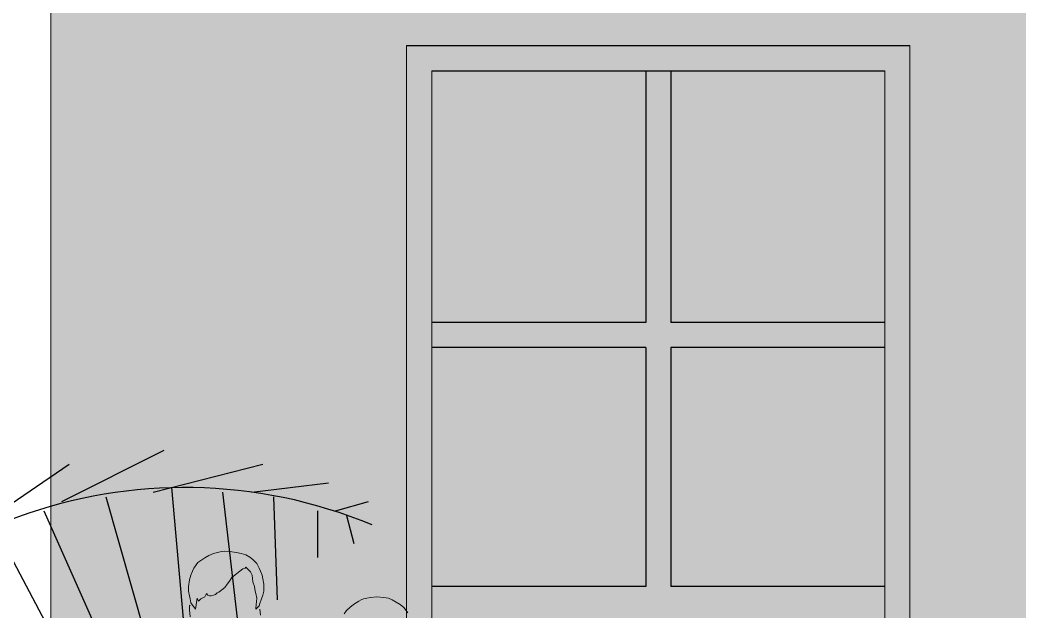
# Model space of a CAD drawing. Header units: inches. Extents: x -59 to 212, y 9 to 737.
# Drawn here: x -33.058 to -31.071, y 392.326 to 393.5 of the extents above; entities that cross this region are included whole.
import ezdxf

# ---------------------------------------------------------------- set-up
doc = ezdxf.new("R2010")
doc.units = ezdxf.units.IN
doc.header["$MEASUREMENT"] = 0
doc.layers.add('30-ESC HUM', color=251, linetype='Continuous', lineweight=0)
doc.layers.add('BN', color=1, linetype='Continuous')

# ---------------------------------------------------------------- blocks, each defined once
blk = doc.blocks.new('A$C48E30447')
at = {"layer": '30-ESC HUM'}
for p, q in [((0.4231, 1.858), (0.4347, 1.8637)), ((0.4347, 1.8637), (0.452, 1.8676)), ((0.452, 1.8676), (0.4635, 1.8695)), ((0.4635, 1.8695), (0.4808, 1.8676)), ((0.4808, 1.8676), (0.4924, 1.8657)), ((0.4924, 1.8657), (0.5039, 1.8637)), ((0.5039, 1.8637), (0.5155, 1.8599)), ((0.3866, 1.8272), (0.3962, 1.8407)), ((0.3962, 1.8407), (0.4135, 1.8522)), ((0.4135, 1.8522), (0.4231, 1.858)), ((0.5155, 1.8599), (0.5251, 1.8541)), ((0.5251, 1.8541), (0.5328, 1.8483)), ((0.5328, 1.8483), (0.5424, 1.8387)), ((0.5424, 1.8387), (0.5482, 1.8272)), ((0.3789, 1.8099), (0.3827, 1.8195)), ((0.3827, 1.8195), (0.3866, 1.8272)), ((0.5001, 1.8195), (0.4808, 1.8041)), ((0.5078, 1.8253), (0.5001, 1.8195)), ((0.5135, 1.8272), (0.5078, 1.8253)), ((0.5155, 1.8291), (0.5135, 1.8272)), ((0.5193, 1.8253), (0.5155, 1.8291)), ((0.527, 1.8176), (0.5193, 1.8253)), ((0.5308, 1.8099), (0.527, 1.8176)), ((0.5482, 1.8272), (0.552, 1.8195)), ((0.552, 1.8195), (0.5558, 1.8099)), ((0.3731, 1.781), (0.3751, 1.7983)), ((0.3751, 1.7983), (0.3789, 1.8099)), ((0.4751, 1.7945), (0.4693, 1.7868)), ((0.4808, 1.8041), (0.4751, 1.7945)), ((0.5328, 1.7926), (0.5308, 1.8099)), ((0.5366, 1.781), (0.5328, 1.7926)), ((0.5558, 1.8099), (0.5578, 1.8003)), ((0.5578, 1.8003), (0.5597, 1.7868)), ((0.3731, 1.7695), (0.3731, 1.781)), ((0.3751, 1.7579), (0.3731, 1.7695)), ((0.4174, 1.7637), (0.4135, 1.756)), ((0.4212, 1.7599), (0.4174, 1.7637)), ((0.4443, 1.7656), (0.4404, 1.7618)), ((0.4481, 1.7676), (0.4443, 1.7656)), ((0.452, 1.7695), (0.4481, 1.7676)), ((0.4558, 1.7733), (0.452, 1.7695)), ((0.4635, 1.7791), (0.4558, 1.7733)), ((0.4693, 1.7868), (0.4635, 1.7791)), ((0.5385, 1.7695), (0.5366, 1.781)), ((0.5405, 1.7637), (0.5385, 1.7695)), ((0.5424, 1.7522), (0.5405, 1.7637)), ((0.5597, 1.7695), (0.5578, 1.7599)), ((0.5597, 1.7868), (0.5597, 1.7772)), ((0.5597, 1.7772), (0.5597, 1.7695)), ((0.377, 1.7503), (0.3751, 1.7579)), ((0.3789, 1.7406), (0.377, 1.7503)), ((0.3904, 1.7252), (0.3789, 1.7406)), ((0.3943, 1.7522), (0.3904, 1.7252)), ((0.3981, 1.7445), (0.3943, 1.7522)), ((0.4039, 1.7503), (0.3981, 1.7445)), ((0.4135, 1.756), (0.4039, 1.7503)), ((0.4251, 1.7579), (0.4212, 1.7599)), ((0.4289, 1.7579), (0.4251, 1.7579)), ((0.4347, 1.7599), (0.4289, 1.7579)), ((0.4404, 1.7618), (0.4347, 1.7599)), ((0.5405, 1.7272), (0.5424, 1.7522)), ((0.5501, 1.7387), (0.5482, 1.7329)), ((0.5539, 1.7503), (0.5501, 1.7387)), ((0.5578, 1.7599), (0.5539, 1.7503)), ((0.7963, 1.7445), (0.7828, 1.7368)), ((0.802, 1.7483), (0.7963, 1.7445)), ((0.8078, 1.7503), (0.802, 1.7483)), ((0.8155, 1.7522), (0.8078, 1.7503)), ((0.8251, 1.7541), (0.8155, 1.7522)), ((0.8405, 1.756), (0.8251, 1.7541)), ((0.8578, 1.7541), (0.8405, 1.756)), ((0.8694, 1.7522), (0.8578, 1.7541)), ((0.879, 1.7483), (0.8694, 1.7522)), ((0.8886, 1.7426), (0.879, 1.7483)), ((0.8982, 1.7368), (0.8886, 1.7426)), ((0.3751, 1.7329), (0.377, 1.7349)), ((0.3751, 1.7233), (0.3751, 1.7329)), ((0.377, 1.706), (0.3751, 1.7233)), ((0.5443, 1.7291), (0.5405, 1.7252)), ((0.5405, 1.7252), (0.5405, 1.7272)), ((0.5482, 1.7329), (0.5443, 1.7291)), ((0.552, 1.7099), (0.5501, 1.7252)), ((0.7655, 1.7214), (0.7597, 1.7137)), ((0.7732, 1.7291), (0.7655, 1.7214)), ((0.7828, 1.7368), (0.7732, 1.7291)), ((0.9078, 1.7291), (0.8982, 1.7368)), ((0.9136, 1.7214), (0.9078, 1.7291)), ((0.9174, 1.7156), (0.9136, 1.7214))]:
    blk.add_line(p, q, dxfattribs=at)

msp = doc.modelspace()

# ---------------------------------------------------------------- hatches: boundary and pattern name
at = {"true_color": 0xffeddb}
h = msp.add_hatch(color=7, dxfattribs=at)
h.dxf.hatch_style = 1
h.paths.add_polyline_path([(-32.99629, 393.9494), (-32.99629, 390.9494), (-29.11049, 390.9494), (-29.11049, 393.4494), (-27.11049, 393.4494), (-27.11049, 390.9494), (-20.79629, 390.9494), (-20.79629, 393.9494)])
h.paths.add_polyline_path([(-29.9898, 393.4494), (-29.9898, 391.2494), (-30.9898, 391.2494), (-30.9898, 393.4494)], flags=16)
h.paths.add_polyline_path([(-30.0398, 393.3994), (-30.0398, 391.5194), (-30.0398, 391.2994), (-30.9398, 391.2994), (-30.9398, 393.3994)], flags=0)
h.paths.add_polyline_path([(-31.2898, 393.4494), (-31.2898, 391.2494), (-32.2898, 391.2494), (-32.2898, 393.4494)], flags=16)
h.paths.add_polyline_path([(-31.3398, 393.3994), (-31.3398, 391.5194), (-31.3398, 391.2994), (-32.2398, 391.2994), (-32.2398, 393.3994)], flags=0)
h.paths.add_polyline_path([(-26.06801, 393.1494), (-25.26801, 393.1494), (-25.26801, 392.3494), (-26.06801, 392.3494)], flags=16)
h.paths.add_polyline_path([(-26.01801, 393.0994), (-25.31801, 393.0994), (-25.31801, 392.3994), (-26.01801, 392.3994)], flags=0)
h.paths.add_polyline_path([(-22.35361, 393.4494), (-21.35361, 393.4494), (-21.35361, 391.2494), (-22.35361, 391.2494)], flags=16)
h.paths.add_polyline_path([(-22.30361, 393.3994), (-21.40361, 393.3994), (-21.40361, 391.5194), (-21.40361, 391.2994), (-22.30361, 391.2994)], flags=0)
h = msp.add_hatch(color=32)
h.dxf.hatch_style = 1
h.paths.add_polyline_path([(-29.11049, 393.4494), (-29.11049, 390.9494), (-29.06049, 390.9494), (-29.06049, 393.3994), (-27.16049, 393.3994), (-27.16049, 390.9494), (-27.11049, 390.9494), (-27.11049, 393.4494)])
h.paths.add_polyline_path([(-28.07549, 393.3994), (-28.10049, 393.3994), (-28.10049, 390.9494), (-28.07549, 390.9494)], flags=17)
h.paths.add_polyline_path([(-28.10049, 393.3994), (-28.12549, 393.3994), (-28.12549, 390.9494), (-28.10049, 390.9494)], flags=17)
h.paths.add_polyline_path([(-31.2898, 393.4494), (-32.2898, 393.4494), (-32.2898, 391.2494), (-31.2898, 391.2494)])
h.paths.add_polyline_path([(-31.3398, 393.3994), (-31.3398, 391.5194), (-31.3398, 391.2994), (-32.2398, 391.2994), (-32.2398, 393.3994)], flags=16)
h.paths.add_polyline_path([(-30.9898, 393.4494), (-30.9898, 391.2494), (-29.9898, 391.2494), (-29.9898, 393.4494)])
h.paths.add_polyline_path([(-30.0398, 393.3994), (-30.0398, 391.5194), (-30.0398, 391.2994), (-30.9398, 391.2994), (-30.9398, 393.3994)], flags=16)
h.paths.add_polyline_path([(-21.35361, 393.4494), (-22.35361, 393.4494), (-22.35361, 391.2494), (-21.35361, 391.2494)])
h.paths.add_polyline_path([(-21.40361, 393.3994), (-21.40361, 391.5194), (-21.40361, 391.2994), (-22.30361, 391.2994), (-22.30361, 393.3994)], flags=16)
h = msp.add_hatch(color=256)
h.dxf.hatch_style = 1
h.set_gradient(color1=(255, 255, 255), color2=(173, 221, 247))
h.paths.add_polyline_path([(-32.2398, 392.8994), (-31.8148, 392.8994), (-31.8148, 393.3994), (-32.2398, 393.3994)])
h.paths.add_polyline_path([(-31.7648, 392.8994), (-31.3398, 392.8994), (-31.3398, 393.3994), (-31.7648, 393.3994)])
h.paths.add_polyline_path([(-31.7648, 392.8494), (-31.7648, 392.3744), (-31.3398, 392.3744), (-31.3398, 392.8494)])
h.paths.add_polyline_path([(-31.8148, 392.8494), (-32.2398, 392.8494), (-32.2398, 392.3744), (-31.8148, 392.3744)])
h.paths.add_polyline_path([(-31.7648, 391.8494), (-31.3398, 391.8494), (-31.3398, 392.3244), (-31.7648, 392.3244)])
h.paths.add_polyline_path([(-32.2398, 392.3244), (-32.2398, 391.8494), (-31.8148, 391.8494), (-31.8148, 392.3244)])
h.paths.add_polyline_path([(-32.2398, 391.7994), (-32.2398, 391.2994), (-31.8148, 391.2994), (-31.8148, 391.7994)])
h.paths.add_polyline_path([(-31.7648, 391.7994), (-31.7648, 391.2994), (-31.3398, 391.2994), (-31.3398, 391.7994)])
h.paths.add_polyline_path([(-30.9398, 391.2994), (-30.5148, 391.2994), (-30.5148, 391.7994), (-30.9398, 391.7994)])
h.paths.add_polyline_path([(-30.5148, 391.8494), (-30.5148, 392.3244), (-30.9398, 392.3244), (-30.9398, 391.8494)])
h.paths.add_polyline_path([(-30.4648, 391.8494), (-30.0398, 391.8494), (-30.0398, 392.3244), (-30.4648, 392.3244)])
h.paths.add_polyline_path([(-30.4648, 391.2994), (-30.0398, 391.2994), (-30.0398, 391.7994), (-30.4648, 391.7994)])
h.paths.add_polyline_path([(-30.0398, 392.3744), (-30.0398, 392.8494), (-30.4648, 392.8494), (-30.4648, 392.3744)])
h.paths.add_polyline_path([(-30.5148, 392.3744), (-30.5148, 392.8494), (-30.9398, 392.8494), (-30.9398, 392.3744)])
h.paths.add_polyline_path([(-30.4648, 392.8994), (-30.0398, 392.8994), (-30.0398, 393.3994), (-30.4648, 393.3994)])
h.paths.add_polyline_path([(-30.5148, 393.3994), (-30.9398, 393.3994), (-30.9398, 392.8994), (-30.5148, 392.8994)])
h.paths.add_polyline_path([(-26.01801, 392.7244), (-26.01801, 392.3994), (-25.31801, 392.3994), (-25.31801, 392.7244)])
h.paths.add_polyline_path([(-25.31801, 392.7494), (-25.31801, 393.0994), (-26.01801, 393.0994), (-26.01801, 392.7494)])
h.paths.add_polyline_path([(-21.87861, 393.3994), (-22.30361, 393.3994), (-22.30361, 392.8994), (-21.87861, 392.8994)])
h.paths.add_polyline_path([(-21.82861, 392.8994), (-21.40361, 392.8994), (-21.40361, 393.3994), (-21.82861, 393.3994)])
h.paths.add_polyline_path([(-21.82861, 392.8494), (-21.82861, 392.3744), (-21.40361, 392.3744), (-21.40361, 392.8494)])
h.paths.add_polyline_path([(-21.82861, 392.3244), (-21.82861, 391.8494), (-21.40361, 391.8494), (-21.40361, 392.3244)])
h.paths.add_polyline_path([(-21.82861, 391.7994), (-21.82861, 391.2994), (-21.40361, 391.2994), (-21.40361, 391.7994)])
h.paths.add_polyline_path([(-22.30361, 391.7994), (-22.30361, 391.2994), (-21.87861, 391.2994), (-21.87861, 391.7994)])
h.paths.add_polyline_path([(-22.30361, 392.3244), (-22.30361, 391.8494), (-21.87861, 391.8494), (-21.87861, 392.3244)])
h.paths.add_polyline_path([(-22.30361, 392.3744), (-21.87861, 392.3744), (-21.87861, 392.8494), (-22.30361, 392.8494)])
at = {"true_color": 0x636466}
h = msp.add_hatch(color=251, dxfattribs=at)
h.dxf.hatch_style = 1
h.paths.add_polyline_path([(-31.3398, 392.3744), (-31.7648, 392.3744), (-31.7648, 392.8494), (-31.3398, 392.8494), (-31.3398, 392.8994), (-31.7648, 392.8994), (-31.7648, 393.3994), (-31.8148, 393.3994), (-31.8148, 392.8994), (-32.2398, 392.8994), (-32.2398, 392.8494), (-31.8148, 392.8494), (-31.8148, 392.3744), (-32.2398, 392.3744), (-32.2398, 392.3244), (-31.8148, 392.3244), (-31.8148, 391.8494), (-32.2398, 391.8494), (-32.2398, 391.7994), (-31.8148, 391.7994), (-31.8148, 391.2994), (-31.7648, 391.2994), (-31.7648, 391.7994), (-31.3398, 391.7994), (-31.3398, 391.8244), (-31.3398, 391.8494), (-31.7648, 391.8494), (-31.7648, 392.3244), (-31.3398, 392.3244)])

# ---------------------------------------------------------------- linework, layer by layer
at = {"lineweight": 0}
msp.add_line((-32.99629, 395.4494), (-32.99629, 390.9494), dxfattribs=at)
at = {"color": 159, "lineweight": 0, "true_color": 0x22346e}
for p, q in [((-32.2898, 393.4494), (-32.2898, 391.2494)), ((-31.2898, 393.4494), (-31.2898, 391.2494)), ((-32.2398, 393.3994), (-32.2398, 391.2994)), ((-31.3398, 393.3994), (-31.3398, 391.5194))]:
    msp.add_line(p, q, dxfattribs=at)
at = {"color": 159, "true_color": 0x22346e}
for p, q in [((-32.2898, 393.4494), (-31.2898, 393.4494)), ((-32.2398, 393.3994), (-31.3398, 393.3994))]:
    msp.add_line(p, q, dxfattribs=at)
at = {"color": 177, "true_color": 0x293189}
for p, q in [((-31.8148, 393.3994), (-31.8148, 392.8994)), ((-31.7648, 393.3994), (-31.7648, 392.8994)), ((-31.8148, 392.8994), (-32.2398, 392.8994)), ((-31.3398, 392.8994), (-31.7648, 392.8994)), ((-31.8148, 392.8494), (-32.2398, 392.8494)), ((-31.8148, 392.8494), (-31.8148, 392.3744)), ((-31.7648, 392.8494), (-31.7648, 392.3744)), ((-31.3398, 392.8494), (-31.7648, 392.8494)), ((-31.8148, 392.3744), (-32.2398, 392.3744)), ((-31.3398, 392.3744), (-31.7648, 392.3744))]:
    msp.add_line(p, q, dxfattribs=at)
at = {"layer": 'BN', "color": 3}
for p, q in [((-32.97423, 392.54334), (-32.77128, 392.64556)), ((-33.19169, 392.45971), (-32.95975, 392.6177)), ((-32.79303, 392.56194), (-32.57557, 392.6177)), ((-32.59732, 392.56194), (-32.4451, 392.5805)), ((-32.75677, 392.5712), (-32.72778, 392.24596)), ((-32.65529, 392.56194), (-32.6263, 392.31103)), ((-32.88727, 392.55264), (-32.77852, 392.17164)), ((-32.55382, 392.55264), (-32.54658, 392.34819)), ((-32.43059, 392.52474), (-32.36534, 392.54334)), ((-33.01049, 392.52474), (-32.86552, 392.1995)), ((-32.46682, 392.52474), (-32.46682, 392.43181)), ((-32.40884, 392.51548), (-32.39437, 392.45971)), ((-33.10469, 392.48758), (-32.96699, 392.2274))]:
    msp.add_line(p, q, dxfattribs=at)
msp.add_arc((-32.73025, 391.5998), 0.9712, 67.4695, 152.32885, dxfattribs=at)

# ---------------------------------------------------------------- block references
at = {"layer": '30-ESC HUM', "xscale": 0.8, "yscale": 0.8, "zscale": 0.8}
msp.add_blockref('A$C48E30447', (-33.02129, 390.9494), dxfattribs=at)

doc.saveas('drawing.dxf')
